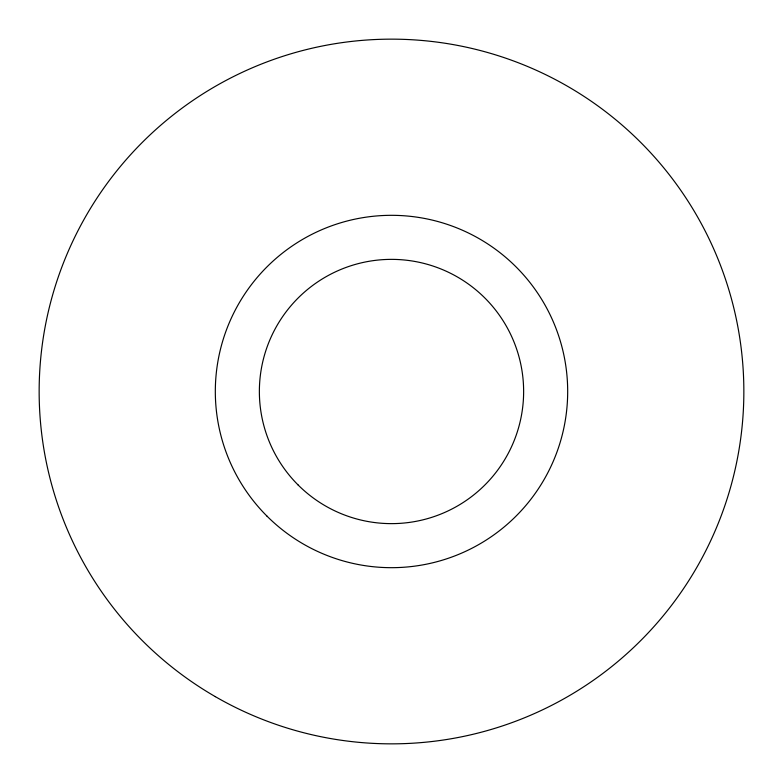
<?xml version="1.0" encoding="UTF-8"?>
<svg xmlns="http://www.w3.org/2000/svg" width="783" height="783" viewBox="0 0 783 783"><rect width="100%" height="100%" fill="white"/><g stroke="black" fill="none" stroke-linecap="round" stroke-linejoin="round"><path stroke-width="1.17" d="M298.069 484.931A132.131 132.131 0 0 0 519.129 425.698A132.131 132.131 0 0 0 357.302 263.871A132.131 132.131 0 0 0 298.069 484.931M266.925 516.075A176.175 176.175 0 0 0 561.675 437.1A176.175 176.175 0 0 0 345.9 221.325A176.175 176.175 0 0 0 266.925 516.075M215.325 696.645A352.35 352.35 0 0 0 743.85 391.5A352.35 352.35 0 0 0 215.325 86.355A352.35 352.35 0 0 0 215.325 696.645"/></g></svg>
